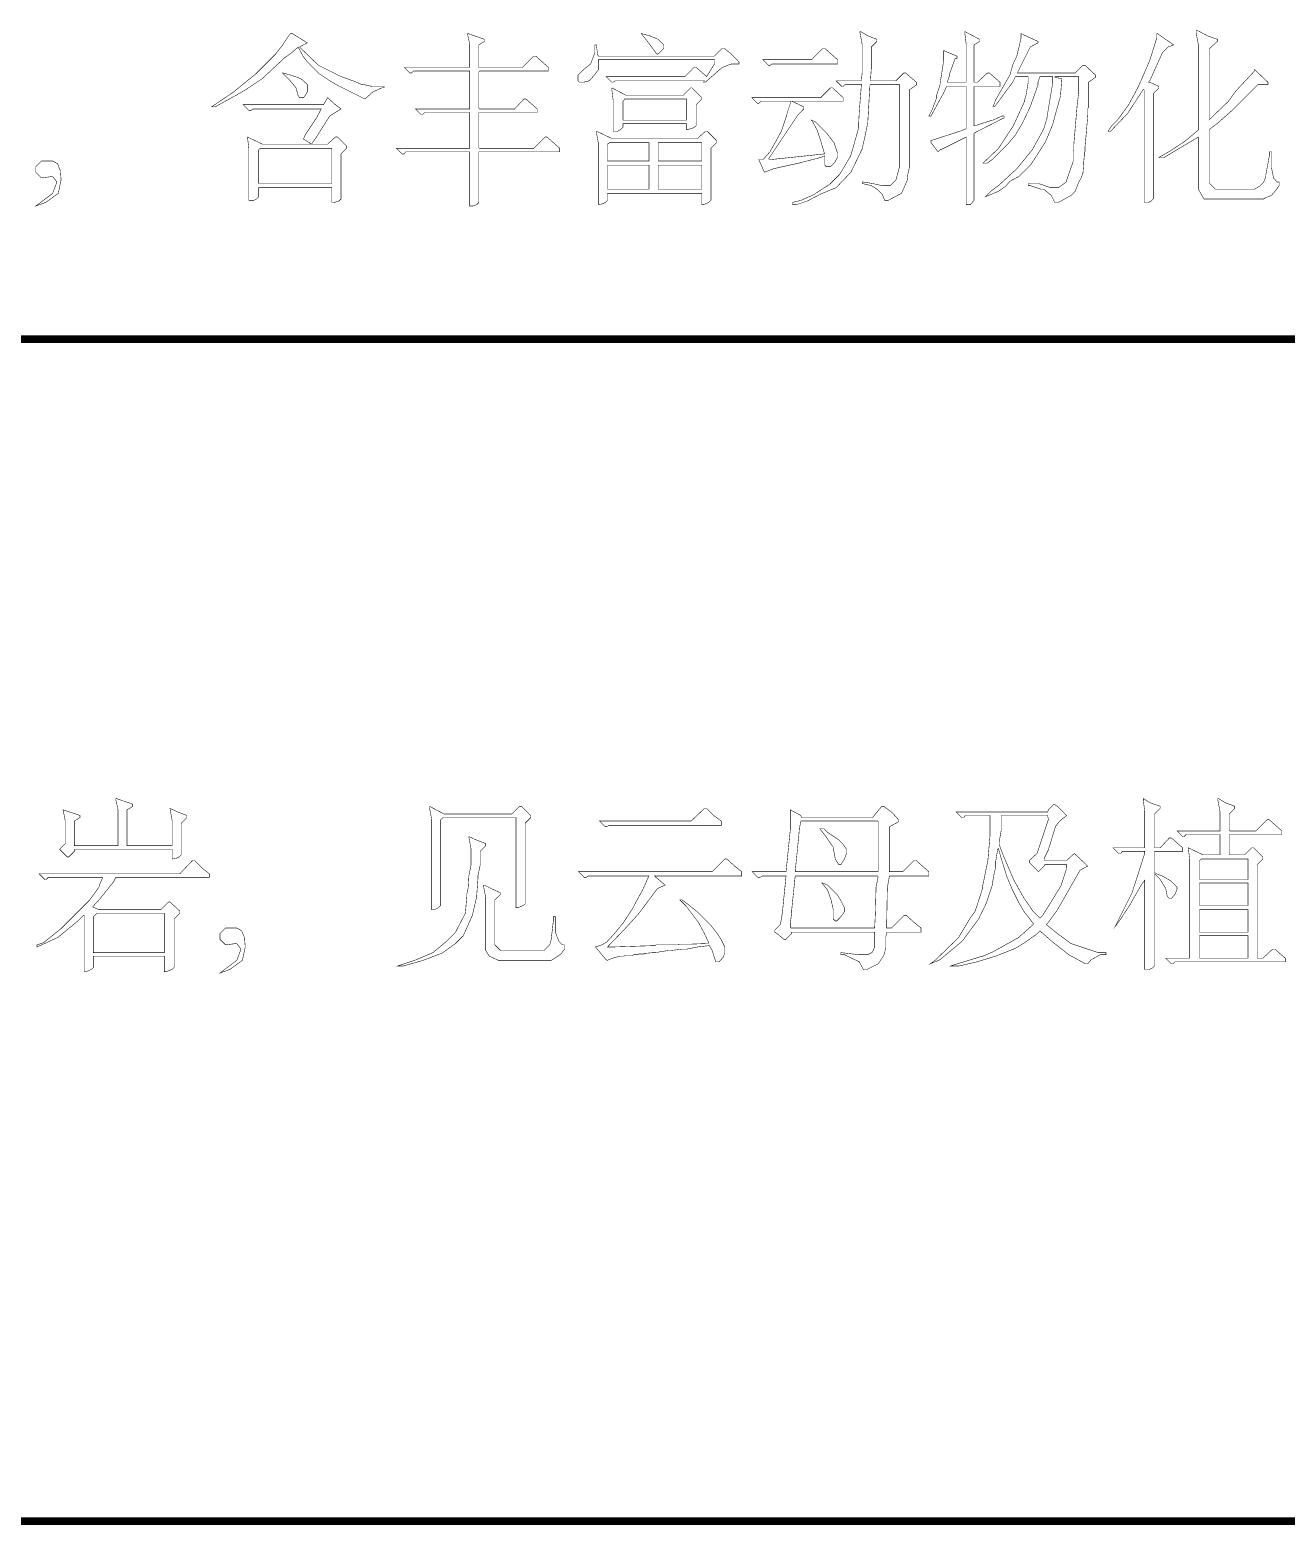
# Model space of a CAD drawing. Extents: x 94 to 452, y -72 to 1042.
# Drawn here: x 294.83 to 319.34, y 258.6 to 287.78 of the extents above; entities that cross this region are included whole.
import ezdxf

# ---------------------------------------------------------------- set-up
doc = ezdxf.new("R2010")
doc.units = 0
doc.header["$MEASUREMENT"] = 0
doc.layers.add('TREE_LAYER', color=7, linetype='Continuous')

msp = doc.modelspace()

# ---------------------------------------------------------------- linework, layer by layer
at = {"layer": 'TREE_LAYER'}
for points, const_width, elevation in [([(299.950423, 287.706304), (299.909246, 287.706304), (299.895521, 287.692578), (299.758266, 287.486696), (299.621011, 287.308264), (299.236697, 286.923951), (298.797481, 286.567088), (298.371991, 286.278853), (298.440619, 286.278853), (298.838658, 286.49846), (299.030815, 286.608264), (299.360226, 286.827872), (299.799442, 287.239637), (299.840619, 287.267088), (299.936697, 287.335715), (300.060226, 287.445519), (300.156305, 287.267088), (300.238658, 287.157284), (300.471991, 286.923951), (300.677874, 286.786696), (300.842579, 286.690617), (301.364148, 286.429833), (301.515128, 286.567088), (301.69356, 286.649441), (301.734736, 286.649441), (301.734736, 286.676892), (301.501403, 286.676892), (301.322972, 286.718068), (301.295521, 286.718068), (301.130815, 286.786696), (300.897481, 286.869049), (300.458266, 287.088656), (300.087677, 287.445519), (300.238658, 287.527872), (299.950423, 287.706304), (299.950423, 287.706304)], 0.01, 56), ([(303.381795, 287.706304), (303.36807, 287.706304), (303.36807, 287.692578), (303.409246, 287.500421), (303.409246, 287.04748), (303.409246, 287.04748), (302.132775, 287.04748), (302.242579, 286.937676), (302.27003, 286.937676), (302.311207, 286.978853), (303.409246, 286.978853), (303.409246, 286.965127), (303.409246, 286.251402), (303.409246, 286.237676), (302.352383, 286.237676), (302.462187, 286.127872), (302.489638, 286.127872), (302.530815, 286.169049), (303.409246, 286.169049), (303.409246, 286.169049), (303.409246, 285.482774), (303.409246, 285.469049), (301.981795, 285.469049), (302.091599, 285.359245), (302.132775, 285.359245), (302.160226, 285.400421), (303.409246, 285.400421), (303.409246, 285.400421), (303.409246, 284.343558), (303.477874, 284.343558), (303.546501, 284.371009), (303.587677, 284.412186), (303.587677, 285.400421), (303.601403, 285.400421), (305.166109, 285.400421), (305.166109, 285.469049), (304.91905, 285.688656), (304.877874, 285.688656), (304.658266, 285.469049), (303.601403, 285.469049), (303.587677, 285.482774), (303.587677, 286.169049), (303.601403, 286.169049), (304.726893, 286.169049), (304.726893, 286.237676), (304.507285, 286.429833), (304.466109, 286.429833), (304.287677, 286.237676), (303.601403, 286.237676), (303.587677, 286.251402), (303.587677, 286.965127), (303.601403, 286.978853), (304.946501, 286.978853), (304.946501, 287.04748), (304.699442, 287.267088), (304.658266, 287.267088), (304.438658, 287.04748), (303.601403, 287.04748), (303.587677, 287.04748), (303.587677, 287.486696), (303.697481, 287.555323), (303.697481, 287.5965), (303.381795, 287.706304), (303.381795, 287.706304)], 0.01, 56), ([(306.771991, 287.706304), (306.758266, 287.706304), (306.86807, 287.569049), (307.060226, 287.308264), (307.087677, 287.308264), (307.197481, 287.418068), (307.197481, 287.486696), (307.087677, 287.5965), (306.922972, 287.665127), (306.86807, 287.678853), (306.771991, 287.706304), (306.771991, 287.706304)], 0.01, 56), ([(311.040619, 287.74748), (311.026893, 287.74748), (311.026893, 287.720029), (311.06807, 287.500421), (311.06807, 286.937676), (311.054344, 286.800421), (311.054344, 286.786696), (310.560226, 286.786696), (310.67003, 286.676892), (310.697481, 286.676892), (310.738658, 286.718068), (311.040619, 286.718068), (311.054344, 286.718068), (311.013168, 286.1965), (310.999442, 285.935715), (310.999442, 285.867088), (310.848462, 285.331794), (310.697481, 285.071009), (310.628854, 284.961205), (310.436697, 284.769049), (310.121011, 284.563166), (309.873952, 284.453362), (309.709246, 284.412186), (309.709246, 284.371009), (309.791599, 284.371009), (309.997481, 284.439637), (310.258266, 284.576892), (310.560226, 284.700421), (310.848462, 285.002382), (311.06807, 285.455323), (311.122972, 285.702382), (311.177874, 285.963166), (311.21905, 286.690617), (311.232775, 286.718068), (311.795521, 286.718068), (311.795521, 286.718068), (311.795521, 285.09846), (311.726893, 284.851402), (311.617089, 284.741598), (311.452383, 284.741598), (311.328854, 284.769049), (311.273952, 284.782774), (311.095521, 284.810225), (311.06807, 284.810225), (311.06807, 284.782774), (311.246501, 284.741598), (311.356305, 284.67297), (311.466109, 284.563166), (311.507285, 284.453362), (311.575913, 284.453362), (311.836697, 284.590617), (311.946501, 284.837676), (311.960226, 284.961205), (311.987677, 285.084735), (311.987677, 286.608264), (312.124932, 286.704343), (312.124932, 286.718068), (312.124932, 286.759245), (311.91905, 286.937676), (311.877874, 286.937676), (311.726893, 286.786696), (311.232775, 286.786696), (311.232775, 286.827872), (311.246501, 287.020029), (311.246501, 287.445519), (311.356305, 287.555323), (311.356305, 287.5965), (311.177874, 287.665127), (311.040619, 287.74748), (311.040619, 287.74748)], 0.01, 56), ([(313.071991, 287.74748), (313.071991, 287.74748), (313.071991, 287.720029), (313.099442, 287.500421), (313.099442, 286.759245), (313.099442, 286.759245), (312.742579, 286.759245), (312.728854, 286.759245), (312.77003, 286.882774), (312.77003, 286.910225), (312.879834, 287.212186), (312.89356, 287.225911), (312.921011, 287.225911), (312.921011, 287.267088), (312.660226, 287.376892), (312.660226, 287.184735), (312.591599, 286.745519), (312.591599, 286.718068), (312.522972, 286.512186), (312.522972, 286.457284), (312.440619, 286.237676), (312.371991, 286.100421), (312.413168, 286.100421), (312.413168, 286.100421), (312.673952, 286.580813), (312.715128, 286.676892), (313.099442, 286.676892), (313.099442, 286.676892), (313.099442, 285.853362), (313.003364, 285.812186), (312.413168, 285.620029), (312.413168, 285.578853), (312.550423, 285.400421), (312.591599, 285.441598), (312.605325, 285.441598), (313.099442, 285.688656), (313.099442, 285.688656), (313.099442, 284.371009), (313.181795, 284.371009), (313.250423, 284.453362), (313.250423, 285.757284), (313.264148, 285.771009), (313.826893, 286.059245), (313.840619, 286.059245), (313.840619, 286.100421), (313.799442, 286.100421), (313.621011, 286.018068), (313.607285, 286.018068), (313.264148, 285.908264), (313.250423, 285.908264), (313.250423, 286.676892), (313.250423, 286.676892), (313.758266, 286.676892), (313.758266, 286.759245), (313.552383, 286.937676), (313.511207, 286.937676), (313.31905, 286.759245), (313.250423, 286.759245), (313.250423, 286.759245), (313.250423, 287.486696), (313.360226, 287.555323), (313.360226, 287.555323), (313.360226, 287.5965), (313.071991, 287.74748), (313.071991, 287.74748)], 0.01, 56), ([(314.17003, 287.706304), (314.17003, 287.706304), (314.17003, 287.623951), (314.115128, 287.376892), (314.101403, 287.349441), (314.087677, 287.267088), (314.01905, 287.129833), (313.950423, 286.8965), (313.675913, 286.416107), (313.621011, 286.278853), (313.648462, 286.278853), (313.662187, 286.292578), (314.005325, 286.759245), (314.060226, 286.869049), (314.307285, 286.869049), (314.307285, 286.855323), (314.307285, 286.745519), (314.266109, 286.49846), (314.252383, 286.471009), (314.238658, 286.388656), (314.01905, 285.908264), (313.730815, 285.469049), (313.428854, 285.180813), (313.511207, 285.180813), (313.607285, 285.249441), (313.922972, 285.565127), (314.060226, 285.729833), (314.197481, 285.963166), (314.348462, 286.278853), (314.499442, 286.704343), (314.499442, 286.759245), (314.540619, 286.869049), (314.787677, 286.869049), (314.787677, 286.855323), (314.787677, 286.745519), (314.677874, 286.086696), (314.677874, 286.059245), (314.609246, 285.839637), (314.389638, 285.441598), (314.087677, 285.071009), (313.74454, 284.755323), (313.579834, 284.631794), (313.47003, 284.52199), (313.730815, 284.631794), (313.86807, 284.727872), (313.950423, 284.823951), (314.128854, 284.920029), (314.362187, 285.153362), (314.636697, 285.578853), (314.691599, 285.702382), (314.787677, 285.935715), (314.842579, 286.141598), (314.938658, 286.484735), (314.966109, 286.827872), (314.828854, 286.855323), (314.828854, 286.869049), (315.295521, 286.869049), (315.295521, 286.855323), (315.295521, 286.553362), (315.26807, 286.34748), (315.226893, 285.867088), (315.226893, 285.867088), (315.199442, 285.537676), (315.199442, 285.523951), (315.199442, 285.427872), (315.185717, 285.414147), (315.185717, 285.208264), (315.075913, 284.892578), (315.048462, 284.810225), (314.897481, 284.700421), (314.746501, 284.700421), (314.513168, 284.782774), (314.307285, 284.782774), (314.307285, 284.741598), (314.348462, 284.741598), (314.554344, 284.67297), (314.609246, 284.67297), (314.760226, 284.549441), (314.828854, 284.412186), (314.897481, 284.412186), (315.14454, 284.549441), (315.226893, 284.631794), (315.295521, 284.810225), (315.336697, 284.878853), (315.377874, 284.988656), (315.391599, 285.153362), (315.391599, 285.167088), (315.391599, 285.194539), (315.405325, 285.331794), (315.405325, 285.386696), (315.41905, 285.400421), (315.41905, 285.455323), (315.41905, 285.510225), (315.446501, 285.812186), (315.446501, 285.812186), (315.473952, 286.141598), (315.473952, 286.155323), (315.473952, 286.251402), (315.487677, 286.265127), (315.487677, 286.759245), (315.624932, 286.855323), (315.624932, 286.869049), (315.624932, 286.8965), (315.41905, 287.088656), (315.377874, 287.088656), (315.226893, 286.937676), (314.101403, 286.937676), (314.101403, 286.951402), (314.348462, 287.445519), (314.499442, 287.527872), (314.499442, 287.555323), (314.17003, 287.706304), (314.17003, 287.706304)], 0.01, 56), ([(316.832775, 287.706304), (316.81905, 287.706304), (316.81905, 287.623951), (316.681795, 287.184735), (316.462187, 286.676892), (316.27003, 286.320029), (316.050423, 286.018068), (315.940619, 285.908264), (315.871991, 285.812186), (315.871991, 285.79846), (315.913168, 285.79846), (316.242579, 286.141598), (316.558266, 286.62199), (316.571991, 286.608264), (316.571991, 284.412186), (316.654344, 284.412186), (316.709246, 284.439637), (316.750423, 284.480813), (316.750423, 286.539637), (316.860226, 286.649441), (316.860226, 286.676892), (316.681795, 286.759245), (316.66807, 286.759245), (316.654344, 286.759245), (316.681795, 286.786696), (316.928854, 287.335715), (317.038658, 287.445519), (317.148462, 287.486696), (316.832775, 287.706304), (316.832775, 287.706304)], 0.01, 56), ([(317.601403, 287.774931), (317.587677, 287.774931), (317.587677, 287.720029), (317.628854, 287.500421), (317.628854, 285.825911), (317.36807, 285.606304), (317.052383, 285.400421), (316.860226, 285.290617), (316.97003, 285.290617), (316.983756, 285.304343), (317.628854, 285.688656), (317.628854, 285.674931), (317.628854, 284.67297), (317.738658, 284.480813), (318.905325, 284.480813), (318.91905, 284.494539), (319.056305, 284.549441), (319.138658, 284.645519), (319.207285, 284.741598), (319.207285, 284.810225), (319.166109, 284.810225), (319.097481, 284.892578), (319.056305, 285.09846), (319.056305, 285.400421), (319.015128, 285.400421), (319.015128, 285.318068), (318.946501, 284.94748), (318.946501, 284.920029), (318.932775, 284.878853), (318.905325, 284.810225), (318.822972, 284.727872), (318.726893, 284.67297), (317.958266, 284.67297), (317.848462, 284.782774), (317.848462, 285.839637), (318.026893, 285.976892), (318.273952, 286.1965), (318.795521, 286.718068), (318.987677, 286.718068), (318.987677, 286.759245), (318.726893, 287.006304), (318.726893, 286.978853), (318.356305, 286.580813), (318.21905, 286.388656), (317.848462, 286.031794), (317.848462, 286.031794), (317.848462, 287.418068), (317.999442, 287.555323), (317.999442, 287.5965), (317.807285, 287.665127), (317.601403, 287.774931), (317.601403, 287.774931)], 0.01, 56), ([(305.879834, 287.486696), (305.852383, 287.486696), (305.852383, 287.335715), (305.77003, 287.116107), (305.632775, 287.006304), (305.522972, 286.8965), (305.522972, 286.786696), (305.550423, 286.759245), (305.632775, 286.759245), (305.742579, 286.786696), (305.852383, 286.910225), (305.921011, 287.006304), (305.921011, 287.184735), (305.921011, 287.19846), (308.185717, 287.19846), (308.185717, 287.184735), (308.185717, 287.116107), (308.034736, 286.869049), (307.828854, 287.04748), (307.787677, 287.04748), (307.609246, 286.869049), (306.071991, 286.869049), (306.181795, 286.759245), (306.209246, 286.759245), (306.250423, 286.786696), (307.979834, 286.786696), (307.99356, 286.786696), (307.966109, 286.759245), (308.007285, 286.759245), (308.336697, 287.04748), (308.515128, 287.116107), (308.666109, 287.116107), (308.666109, 287.157284), (308.501403, 287.32199), (308.377874, 287.418068), (308.336697, 287.418068), (308.185717, 287.267088), (305.921011, 287.267088), (305.907285, 287.294539), (305.879834, 287.486696), (305.879834, 287.486696)], 0.01, 56), ([(310.340619, 287.418068), (310.299442, 287.418068), (310.079834, 287.19846), (309.132775, 287.19846), (309.242579, 287.088656), (309.27003, 287.088656), (309.311207, 287.116107), (310.587677, 287.116107), (310.587677, 287.19846), (310.340619, 287.418068), (310.340619, 287.418068)], 0.01, 56), ([(299.771991, 286.937676), (299.758266, 286.937676), (299.881795, 286.814147), (300.01905, 286.649441), (300.060226, 286.49846), (300.087677, 286.457284), (300.17003, 286.457284), (300.238658, 286.567088), (300.238658, 286.718068), (300.115128, 286.827872), (299.922972, 286.8965), (299.86807, 286.910225), (299.771991, 286.937676), (299.771991, 286.937676)], 0.01, 56), ([(306.181795, 286.649441), (306.181795, 286.649441), (306.181795, 286.62199), (306.209246, 286.402382), (306.209246, 285.79846), (306.291599, 285.79846), (306.360226, 285.839637), (306.401403, 285.880813), (306.401403, 285.949441), (307.636697, 285.949441), (307.636697, 285.949441), (307.636697, 285.839637), (307.677874, 285.839637), (307.773952, 285.867088), (307.828854, 285.908264), (307.828854, 286.320029), (307.938658, 286.429833), (307.938658, 286.457284), (307.746501, 286.649441), (307.71905, 286.649441), (307.56807, 286.49846), (306.47003, 286.49846), (306.181795, 286.649441), (306.181795, 286.649441)], 0.01, 56), ([(310.491599, 286.649441), (310.450423, 286.649441), (310.258266, 286.457284), (308.913168, 286.457284), (309.022972, 286.34748), (309.050423, 286.34748), (309.091599, 286.388656), (309.66807, 286.388656), (309.681795, 286.388656), (309.613168, 286.182774), (309.599442, 286.127872), (309.489638, 285.79846), (309.27003, 285.400421), (309.132775, 285.249441), (309.050423, 285.249441), (309.160226, 285.002382), (309.338658, 285.071009), (309.832775, 285.180813), (310.258266, 285.290617), (310.326893, 285.318068), (310.340619, 285.318068), (310.340619, 285.139637), (310.36807, 285.112186), (310.450423, 285.112186), (310.532775, 285.194539), (310.587677, 285.290617), (310.587677, 285.37297), (310.51905, 285.578853), (310.381795, 285.757284), (310.148462, 285.990617), (310.079834, 286.018068), (310.079834, 286.018068), (310.09356, 286.004343), (310.189638, 285.825911), (310.258266, 285.620029), (310.326893, 285.386696), (310.340619, 285.37297), (310.326893, 285.359245), (309.283756, 285.249441), (309.242579, 285.263166), (309.81905, 286.127872), (309.928854, 286.237676), (309.928854, 286.278853), (309.695521, 286.388656), (309.695521, 286.388656), (310.697481, 286.388656), (310.697481, 286.457284), (310.491599, 286.649441), (310.491599, 286.649441)], 0.01, 56), ([(300.636697, 286.457284), (300.554344, 286.320029), (298.989638, 286.320029), (299.099442, 286.210225), (299.140619, 286.210225), (299.181795, 286.237676), (300.513168, 286.237676), (300.513168, 286.237676), (300.417089, 286.059245), (300.197481, 285.729833), (300.17003, 285.661205), (300.17003, 285.64748), (300.279834, 285.578853), (300.307285, 285.551402), (300.307285, 285.551402), (299.360226, 285.551402), (299.071991, 285.688656), (299.099442, 285.455323), (299.099442, 284.453362), (299.195521, 284.453362), (299.250423, 284.480813), (299.291599, 284.52199), (299.291599, 284.700421), (299.291599, 284.700421), (300.705325, 284.700421), (300.71905, 284.700421), (300.71905, 284.412186), (300.760226, 284.412186), (300.856305, 284.439637), (300.897481, 284.480813), (300.897481, 285.359245), (301.007285, 285.469049), (301.007285, 285.510225), (300.828854, 285.688656), (300.787677, 285.688656), (300.636697, 285.551402), (300.321011, 285.551402), (300.321011, 285.551402), (300.417089, 285.688656), (300.677874, 286.100421), (300.897481, 286.237676), (300.787677, 286.320029), (300.636697, 286.457284), (300.636697, 286.457284)], 0.01, 56), ([(306.428854, 286.416107), (306.428854, 286.429833), (307.636697, 286.429833), (307.636697, 286.416107), (307.636697, 286.031794), (307.636697, 286.018068), (306.401403, 286.018068), (306.401403, 286.031794), (306.401403, 286.388656), (306.428854, 286.416107), (306.428854, 286.416107)], 0.01, 56), ([(305.89356, 285.79846), (305.879834, 285.79846), (305.879834, 285.784735), (305.921011, 285.565127), (305.921011, 284.371009), (306.003364, 284.384735), (306.058266, 284.412186), (306.099442, 284.453362), (306.099442, 284.590617), (306.113168, 284.590617), (307.924932, 284.590617), (307.938658, 284.590617), (307.938658, 284.371009), (307.979834, 284.371009), (308.075913, 284.412186), (308.117089, 284.453362), (308.117089, 285.469049), (308.226893, 285.578853), (308.226893, 285.620029), (308.048462, 285.79846), (308.007285, 285.79846), (307.856305, 285.661205), (306.181795, 285.661205), (305.89356, 285.79846), (305.89356, 285.79846)], 0.01, 56), ([(299.31905, 285.469049), (299.31905, 285.469049), (300.705325, 285.469049), (300.71905, 285.469049), (300.71905, 284.782774), (300.705325, 284.782774), (299.291599, 284.782774), (299.291599, 284.782774), (299.291599, 285.441598), (299.31905, 285.469049), (299.31905, 285.469049)], 0.01, 56), ([(306.140619, 285.578853), (306.140619, 285.578853), (306.909246, 285.578853), (306.909246, 285.578853), (306.909246, 285.22199), (306.909246, 285.22199), (306.113168, 285.22199), (306.099442, 285.22199), (306.099442, 285.551402), (306.140619, 285.578853), (306.140619, 285.578853)], 0.01, 56), ([(307.087677, 285.578853), (307.101403, 285.578853), (307.924932, 285.578853), (307.938658, 285.578853), (307.938658, 285.22199), (307.924932, 285.22199), (307.101403, 285.22199), (307.087677, 285.22199), (307.087677, 285.578853), (307.087677, 285.578853)], 0.01, 56), ([(295.27003, 285.22199), (295.050423, 285.22199), (294.940619, 285.112186), (294.940619, 285.002382), (295.050423, 284.892578), (295.27003, 284.920029), (295.352383, 284.810225), (295.27003, 284.590617), (294.940619, 284.343558), (295.132775, 284.412186), (295.379834, 284.590617), (295.434736, 284.851402), (295.421011, 285.029833), (295.366109, 285.167088), (295.27003, 285.22199), (295.27003, 285.22199)], 0.01, 56), ([(306.099442, 285.139637), (306.113168, 285.139637), (306.909246, 285.139637), (306.909246, 285.139637), (306.909246, 284.67297), (306.909246, 284.67297), (306.113168, 284.67297), (306.099442, 284.67297), (306.099442, 285.139637), (306.099442, 285.139637)], 0.01, 56), ([(307.087677, 285.139637), (307.101403, 285.139637), (307.924932, 285.139637), (307.938658, 285.139637), (307.938658, 284.67297), (307.924932, 284.67297), (307.101403, 284.67297), (307.087677, 284.67297), (307.087677, 285.139637), (307.087677, 285.139637)], 0.01, 56), ([(221.22612, 281.747003), (399.22612, 281.747003)], 0.15, 178), ([(296.516336, 272.77941), (296.502611, 272.77941), (296.502611, 272.751959), (296.543787, 272.573528), (296.543787, 271.859802), (296.530062, 271.859802), (295.706532, 271.859802), (295.692807, 271.859802), (295.692807, 272.340194), (295.802611, 272.408822), (295.802611, 272.408822), (295.802611, 272.449998), (295.473199, 272.559802), (295.514375, 272.35392), (295.514375, 271.900979), (295.404572, 271.791175), (295.555552, 271.640194), (295.583003, 271.640194), (295.692807, 271.749998), (295.692807, 271.777449), (295.706532, 271.791175), (297.60065, 271.791175), (297.60065, 271.777449), (297.60065, 271.599018), (297.683003, 271.612743), (297.737905, 271.640194), (297.779081, 271.681371), (297.779081, 272.299018), (297.888885, 272.408822), (297.888885, 272.449998), (297.710454, 272.518626), (297.559473, 272.587253), (297.60065, 272.35392), (297.60065, 271.859802), (297.60065, 271.859802), (296.722219, 271.859802), (296.722219, 271.859802), (296.722219, 272.559802), (296.832023, 272.62843), (296.832023, 272.62843), (296.832023, 272.669606), (296.516336, 272.77941), (296.516336, 272.77941)], 0.01, 57), ([(302.624179, 272.62843), (302.624179, 272.62843), (302.624179, 272.600979), (302.665356, 272.381371), (302.665356, 270.610783), (302.747709, 270.624508), (302.802611, 270.651959), (302.843787, 270.693135), (302.843787, 272.367645), (302.884964, 272.408822), (304.298689, 272.408822), (304.312415, 272.408822), (304.312415, 270.651959), (304.353591, 270.651959), (304.44967, 270.693135), (304.490846, 270.720586), (304.490846, 272.299018), (304.60065, 272.408822), (304.60065, 272.449998), (304.422219, 272.62843), (304.381042, 272.62843), (304.230062, 272.477449), (302.912415, 272.477449), (302.624179, 272.62843), (302.624179, 272.62843)], 0.01, 57), ([(308.032023, 272.587253), (307.990846, 272.587253), (307.730062, 272.340194), (305.945748, 272.340194), (306.055552, 272.23039), (306.083003, 272.23039), (306.124179, 272.257841), (308.320258, 272.257841), (308.320258, 272.340194), (308.169277, 272.449998), (308.032023, 272.587253), (308.032023, 272.587253)], 0.01, 57), ([(311.490846, 272.62843), (311.44967, 272.62843), (311.271238, 272.408822), (309.884964, 272.408822), (309.871238, 272.449998), (309.665356, 272.559802), (309.665356, 272.161763), (309.583003, 271.351959), (309.583003, 271.351959), (308.924179, 271.351959), (309.033983, 271.242155), (309.07516, 271.242155), (309.116336, 271.269606), (309.569277, 271.269606), (309.583003, 271.269606), (309.528101, 270.720586), (309.514375, 270.569606), (309.473199, 270.322547), (309.363395, 270.212743), (309.363395, 270.171567), (309.390846, 270.157841), (309.541826, 270.034312), (309.583003, 270.034312), (309.692807, 270.144116), (309.692807, 270.157841), (309.692807, 270.171567), (311.312415, 270.171567), (311.312415, 270.144116), (311.312415, 270.006861), (311.312415, 269.883332), (311.271238, 269.787253), (311.257513, 269.773528), (311.17516, 269.732351), (311.010454, 269.732351), (310.653591, 269.773528), (310.653591, 269.732351), (310.722219, 269.732351), (311.010454, 269.595096), (311.092807, 269.444116), (311.161434, 269.444116), (311.381042, 269.55392), (311.490846, 269.718626), (311.532023, 269.869606), (311.532023, 270.089214), (311.545748, 270.171567), (312.218297, 270.171567), (312.218297, 270.25392), (312.081042, 270.363724), (311.930062, 270.500979), (311.888885, 270.500979), (311.641826, 270.25392), (311.545748, 270.25392), (311.545748, 270.25392), (311.559473, 271.036273), (311.60065, 271.269606), (311.60065, 271.269606), (312.369277, 271.269606), (312.369277, 271.351959), (312.122219, 271.571567), (312.081042, 271.571567), (311.861434, 271.351959), (311.60065, 271.351959), (311.60065, 271.351959), (311.60065, 272.23039), (311.779081, 272.326469), (311.779081, 272.367645), (311.655552, 272.5049), (311.490846, 272.62843), (311.490846, 272.62843)], 0.01, 57), ([(314.812415, 272.669606), (314.702611, 272.559802), (314.688885, 272.518626), (312.904572, 272.518626), (313.014375, 272.408822), (313.055552, 272.408822), (313.083003, 272.449998), (313.563395, 272.449998), (313.563395, 272.436273), (313.563395, 272.051959), (313.522219, 271.571567), (313.412415, 271.036273), (313.412415, 271.008822), (313.27516, 270.583332), (313.192807, 270.473528), (312.945748, 270.061763), (312.492807, 269.622547), (312.396728, 269.55392), (312.561434, 269.622547), (312.588885, 269.636273), (313.00065, 269.97941), (313.028101, 270.006861), (313.343787, 270.432351), (313.494768, 270.748037), (313.604572, 271.077449), (313.632023, 271.255881), (313.673199, 271.434312), (313.673199, 271.544116), (313.714375, 271.791175), (313.728101, 271.8049), (313.783003, 271.612743), (313.892807, 271.255881), (314.002611, 270.995096), (314.12614, 270.748037), (314.222219, 270.583332), (314.414375, 270.336273), (314.345748, 270.267645), (314.112415, 270.061763), (313.618297, 269.787253), (313.42614, 269.7049), (313.371238, 269.691175), (312.835944, 269.526469), (312.794768, 269.512743), (312.959473, 269.512743), (313.316336, 269.595096), (313.673199, 269.7049), (314.057513, 269.855881), (314.235944, 269.965684), (314.469277, 270.13039), (314.537905, 270.199018), (314.771238, 269.993135), (315.10065, 269.732351), (315.430062, 269.55392), (315.471238, 269.55392), (315.539866, 269.636273), (315.718297, 269.732351), (315.828101, 269.732351), (315.828101, 269.773528), (315.677121, 269.773528), (315.141826, 269.951959), (314.881042, 270.144116), (314.661434, 270.322547), (314.702611, 270.363724), (314.881042, 270.610783), (315.320258, 271.37941), (315.471238, 271.461763), (315.210454, 271.708822), (315.059473, 271.571567), (314.633983, 271.571567), (314.620258, 271.571567), (314.620258, 271.612743), (314.702611, 271.777449), (314.839866, 272.23039), (314.922219, 272.340194), (315.059473, 272.449998), (314.881042, 272.62843), (314.812415, 272.669606), (314.812415, 272.669606)], 0.01, 57), ([(316.555552, 272.77941), (316.555552, 272.77941), (316.555552, 272.751959), (316.583003, 272.532351), (316.583003, 271.832351), (316.583003, 271.818626), (315.965356, 271.818626), (316.07516, 271.708822), (316.116336, 271.708822), (316.143787, 271.749998), (316.583003, 271.749998), (316.583003, 271.749998), (316.583003, 271.708822), (316.335944, 270.940194), (316.006532, 270.281371), (316.116336, 270.432351), (316.294768, 270.706861), (316.514375, 271.091175), (316.583003, 271.187253), (316.583003, 271.187253), (316.583003, 269.444116), (316.665356, 269.444116), (316.733983, 269.471567), (316.77516, 269.512743), (316.77516, 271.297057), (316.77516, 271.310783), (316.884964, 271.200979), (316.994768, 271.022547), (317.022219, 270.871567), (317.063395, 270.83039), (317.104572, 270.83039), (317.173199, 270.912743), (317.214375, 271.008822), (317.214375, 271.049998), (317.090846, 271.173528), (316.92614, 271.269606), (316.816336, 271.310783), (316.77516, 271.338233), (316.77516, 271.749998), (316.77516, 271.749998), (317.324179, 271.749998), (317.324179, 271.818626), (317.104572, 272.010783), (317.063395, 272.010783), (316.884964, 271.818626), (316.77516, 271.818626), (316.77516, 271.832351), (316.77516, 272.477449), (316.884964, 272.587253), (316.884964, 272.62843), (316.692807, 272.697057), (316.555552, 272.77941), (316.555552, 272.77941)], 0.01, 57), ([(318.024179, 272.77941), (318.010454, 272.77941), (318.010454, 272.751959), (318.05163, 272.532351), (318.05163, 272.161763), (318.05163, 272.148037), (317.214375, 272.148037), (317.324179, 272.038233), (317.35163, 272.038233), (317.392807, 272.07941), (318.05163, 272.07941), (318.05163, 272.07941), (318.05163, 271.681371), (318.05163, 271.681371), (317.722219, 271.681371), (317.433983, 271.818626), (317.461434, 271.585292), (317.461434, 269.663724), (317.461434, 269.663724), (316.994768, 269.663724), (317.104572, 269.55392), (317.132023, 269.55392), (317.173199, 269.595096), (319.328101, 269.595096), (319.328101, 269.663724), (319.122219, 269.842155), (319.081042, 269.842155), (318.888885, 269.663724), (318.792807, 269.663724), (318.779081, 269.663724), (318.779081, 271.489214), (318.888885, 271.599018), (318.888885, 271.640194), (318.710454, 271.818626), (318.669277, 271.818626), (318.532023, 271.681371), (318.243787, 271.681371), (318.230062, 271.681371), (318.230062, 272.07941), (318.243787, 272.07941), (319.259473, 272.07941), (319.259473, 272.148037), (319.012415, 272.367645), (318.971238, 272.367645), (318.75163, 272.148037), (318.243787, 272.148037), (318.230062, 272.161763), (318.230062, 272.477449), (318.339866, 272.587253), (318.339866, 272.62843), (318.161434, 272.697057), (318.024179, 272.77941), (318.024179, 272.77941)], 0.01, 57), ([(309.871238, 272.326469), (309.871238, 272.340194), (311.381042, 272.340194), (311.381042, 272.326469), (311.381042, 271.351959), (311.381042, 271.351959), (309.77516, 271.351959), (309.761434, 271.351959), (309.830062, 272.038233), (309.843787, 272.202939), (309.871238, 272.326469), (309.871238, 272.326469)], 0.01, 57), ([(313.783003, 272.436273), (313.783003, 272.449998), (314.688885, 272.449998), (314.702611, 272.367645), (314.483003, 271.708822), (314.332023, 271.571567), (314.332023, 271.53039), (314.510454, 271.351959), (314.620258, 271.461763), (314.633983, 271.489214), (315.059473, 271.489214), (315.059473, 271.489214), (315.059473, 271.420586), (314.94967, 271.077449), (314.730062, 270.720586), (314.592807, 270.500979), (314.537905, 270.446077), (314.40065, 270.583332), (314.222219, 270.844116), (314.030062, 271.187253), (313.824179, 271.667645), (313.741826, 271.887253), (313.741826, 271.92843), (313.783003, 272.161763), (313.783003, 272.436273), (313.783003, 272.436273)], 0.01, 57), ([(303.392807, 272.038233), (303.392807, 272.038233), (303.392807, 272.024508), (303.433983, 271.8049), (303.433983, 271.475488), (303.392807, 271.269606), (303.379081, 271.036273), (303.35163, 270.912743), (303.35163, 270.857841), (303.324179, 270.542155), (303.132023, 270.171567), (302.939866, 269.97941), (302.692807, 269.773528), (302.335944, 269.622547), (302.006532, 269.512743), (302.116336, 269.512743), (302.50065, 269.622547), (302.857513, 269.759802), (302.884964, 269.773528), (303.132023, 269.951959), (303.283003, 270.102939), (303.461434, 270.500979), (303.502611, 270.67941), (303.543787, 270.857841), (303.557513, 271.049998), (303.571238, 271.22843), (303.571238, 271.283332), (303.612415, 271.475488), (303.612415, 271.749998), (303.722219, 271.859802), (303.722219, 271.900979), (303.543787, 271.969606), (303.392807, 272.038233), (303.392807, 272.038233)], 0.01, 57), ([(310.324179, 272.189214), (310.241826, 272.189214), (310.35163, 272.051959), (310.502611, 271.832351), (310.543787, 271.599018), (310.612415, 271.489214), (310.653591, 271.489214), (310.722219, 271.599018), (310.763395, 271.708822), (310.763395, 271.791175), (310.694768, 271.887253), (310.598689, 271.983332), (310.392807, 272.120586), (310.324179, 272.189214), (310.324179, 272.189214)], 0.01, 57), ([(298.039866, 271.571567), (297.998689, 271.571567), (297.75163, 271.310783), (295.006532, 271.310783), (295.116336, 271.200979), (295.143787, 271.200979), (295.184964, 271.242155), (296.241826, 271.242155), (296.241826, 271.22843), (296.186924, 271.1049), (296.173199, 271.049998), (295.994768, 270.802939), (295.432023, 270.240194), (295.088885, 269.965684), (294.965356, 269.924508), (294.965356, 269.883332), (295.322219, 270.048037), (295.377121, 270.075488), (295.761434, 270.391175), (295.871238, 270.500979), (295.884964, 270.500979), (295.884964, 269.402939), (295.967317, 269.416665), (296.022219, 269.444116), (296.063395, 269.485292), (296.063395, 269.691175), (296.063395, 269.7049), (297.44967, 269.7049), (297.44967, 269.691175), (297.44967, 269.402939), (297.490846, 269.402939), (297.60065, 269.444116), (297.641826, 269.485292), (297.641826, 270.432351), (297.75163, 270.542155), (297.75163, 270.583332), (297.559473, 270.761763), (297.532023, 270.761763), (297.381042, 270.610783), (296.173199, 270.610783), (296.04967, 270.665684), (296.186924, 270.816665), (296.461434, 271.159802), (296.502611, 271.242155), (298.328101, 271.242155), (298.328101, 271.310783), (298.190846, 271.420586), (298.039866, 271.571567), (298.039866, 271.571567)], 0.01, 57), ([(308.430062, 271.599018), (308.388885, 271.599018), (308.141826, 271.351959), (305.533983, 271.351959), (305.643787, 271.242155), (305.684964, 271.242155), (305.72614, 271.269606), (306.906532, 271.269606), (306.906532, 271.269606), (306.796728, 271.022547), (306.618297, 270.693135), (306.590846, 270.638233), (306.412415, 270.363724), (306.233983, 270.144116), (306.083003, 269.97941), (305.986924, 269.924508), (305.863395, 269.883332), (306.069277, 269.636273), (306.096728, 269.622547), (306.192807, 269.663724), (306.343787, 269.7049), (306.412415, 269.7049), (306.453591, 269.718626), (306.494768, 269.718626), (306.535944, 269.718626), (306.577121, 269.718626), (306.618297, 269.732351), (306.686924, 269.732351), (306.70065, 269.746077), (306.810454, 269.746077), (306.824179, 269.759802), (306.85163, 269.759802), (306.988885, 269.773528), (307.030062, 269.773528), (307.043787, 269.773528), (307.112415, 269.787253), (307.290846, 269.814704), (307.332023, 269.814704), (307.332023, 269.814704), (307.565356, 269.842155), (307.606532, 269.842155), (307.647709, 269.842155), (307.853591, 269.883332), (308.086924, 269.910783), (308.141826, 269.814704), (308.210454, 269.595096), (308.279081, 269.595096), (308.361434, 269.691175), (308.388885, 269.773528), (308.388885, 269.883332), (308.320258, 270.020586), (308.25163, 270.13039), (308.114375, 270.308822), (307.853591, 270.569606), (307.661434, 270.720586), (307.55163, 270.802939), (307.510454, 270.802939), (307.633983, 270.67941), (307.881042, 270.349998), (307.990846, 270.144116), (308.073199, 269.965684), (308.059473, 269.951959), (307.716336, 269.938233), (307.716336, 269.938233), (307.606532, 269.938233), (307.606532, 269.938233), (307.496728, 269.938233), (307.483003, 269.924508), (307.373199, 269.924508), (307.373199, 269.924508), (307.263395, 269.924508), (307.263395, 269.924508), (307.043787, 269.924508), (307.030062, 269.910783), (306.206532, 269.883332), (306.206532, 269.883332), (306.096728, 269.883332), (306.096728, 269.883332), (306.453591, 270.25392), (306.714375, 270.542155), (307.071238, 271.022547), (307.222219, 271.091175), (307.030062, 271.255881), (307.016336, 271.269606), (307.016336, 271.269606), (308.718297, 271.269606), (308.718297, 271.351959), (308.581042, 271.461763), (308.430062, 271.599018), (308.430062, 271.599018)], 0.01, 57), ([(317.681042, 271.599018), (317.681042, 271.599018), (318.60065, 271.599018), (318.60065, 271.599018), (318.60065, 271.200979), (318.60065, 271.200979), (317.653591, 271.200979), (317.653591, 271.200979), (317.653591, 271.571567), (317.681042, 271.599018), (317.681042, 271.599018)], 0.01, 57), ([(303.694768, 271.091175), (303.681042, 271.091175), (303.681042, 271.063724), (303.722219, 270.844116), (303.722219, 269.814704), (303.790846, 269.7049), (303.969277, 269.622547), (304.998689, 269.622547), (305.067317, 269.663724), (305.190846, 269.746077), (305.259473, 269.842155), (305.259473, 269.924508), (305.218297, 269.924508), (305.14967, 269.993135), (305.081042, 270.171567), (305.081042, 270.473528), (305.039866, 270.473528), (305.039866, 270.377449), (304.998689, 270.020586), (304.971238, 269.924508), (304.861434, 269.814704), (304.010454, 269.814704), (303.90065, 269.924508), (303.90065, 270.802939), (304.010454, 270.912743), (304.010454, 270.940194), (303.832023, 271.022547), (303.694768, 271.091175), (303.694768, 271.091175)], 0.01, 57), ([(309.761434, 271.269606), (309.761434, 271.269606), (311.367317, 271.269606), (311.381042, 271.255881), (311.339866, 271.049998), (311.32614, 270.52843), (311.312415, 270.25392), (311.312415, 270.25392), (309.679081, 270.25392), (309.665356, 270.267645), (309.665356, 270.336273), (309.692807, 270.555881), (309.692807, 270.597057), (309.761434, 271.269606), (309.761434, 271.269606)], 0.01, 57), ([(310.296728, 271.132351), (310.283003, 271.132351), (310.392807, 270.995096), (310.461434, 270.802939), (310.502611, 270.624508), (310.502611, 270.432351), (310.543787, 270.391175), (310.571238, 270.391175), (310.653591, 270.473528), (310.722219, 270.569606), (310.722219, 270.651959), (310.653591, 270.789214), (310.584964, 270.899018), (310.392807, 271.091175), (310.296728, 271.132351), (310.296728, 271.132351)], 0.01, 57), ([(317.653591, 271.118626), (317.653591, 271.132351), (318.60065, 271.132351), (318.60065, 271.118626), (318.60065, 270.693135), (318.60065, 270.693135), (317.653591, 270.693135), (317.653591, 270.693135), (317.653591, 271.118626), (317.653591, 271.118626)], 0.01, 57), ([(296.132023, 270.542155), (296.132023, 270.542155), (297.44967, 270.542155), (297.44967, 270.542155), (297.44967, 269.773528), (297.44967, 269.773528), (296.063395, 269.773528), (296.063395, 269.773528), (296.063395, 270.473528), (296.132023, 270.542155), (296.132023, 270.542155)], 0.01, 57), ([(317.653591, 270.610783), (317.653591, 270.610783), (318.60065, 270.610783), (318.60065, 270.610783), (318.60065, 270.185292), (318.60065, 270.171567), (317.653591, 270.171567), (317.653591, 270.185292), (317.653591, 270.610783), (317.653591, 270.610783)], 0.01, 57), ([(298.863395, 270.25392), (298.643787, 270.25392), (298.533983, 270.144116), (298.533983, 270.034312), (298.643787, 269.924508), (298.863395, 269.951959), (298.945748, 269.842155), (298.863395, 269.622547), (298.533983, 269.375488), (298.72614, 269.444116), (298.973199, 269.622547), (299.028101, 269.883332), (299.014375, 270.061763), (298.959473, 270.199018), (298.863395, 270.25392), (298.863395, 270.25392)], 0.01, 57), ([(317.653591, 270.102939), (317.653591, 270.102939), (318.60065, 270.102939), (318.60065, 270.102939), (318.60065, 269.663724), (318.60065, 269.663724), (317.653591, 269.663724), (317.653591, 269.663724), (317.653591, 270.102939), (317.653591, 270.102939)], 0.01, 57), ([(221.22612, 258.676682), (399.22612, 258.676682)], 0.15, 178)]:
    msp.add_lwpolyline(points, dxfattribs=dict(at, const_width=const_width, elevation=elevation))

doc.saveas('drawing.dxf')
